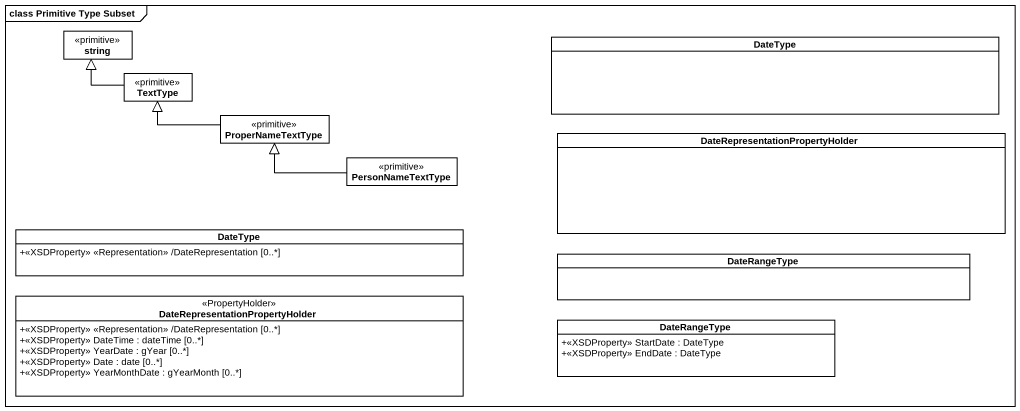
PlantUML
@startuml
mainframe class Primitive Type Subset
hide circle
hide empty members
skinparam classAttributeIconSize 0
class string <<primitive>>
class DateType
class TextType <<primitive>>
class ProperNameTextType <<primitive>>
class PersonNameTextType <<primitive>>
class "DateRepresentationPropertyHolder" as DateRepresentationPropertyHo
class "DateType" as DateType_2 {
  +<<XSDProperty>> <<Representation>> /DateRepresentation [0..*]
}
class DateRangeType
class "DateRepresentationPropertyHolder" as DateRepresentationPropertyHo_2 <<PropertyHolder>> {
  +<<XSDProperty>> <<Representation>> /DateRepresentation [0..*]
  +<<XSDProperty>> DateTime : dateTime [0..*]
  +<<XSDProperty>> YearDate : gYear [0..*]
  +<<XSDProperty>> Date : date [0..*]
  +<<XSDProperty>> YearMonthDate : gYearMonth [0..*]
}
class "DateRangeType" as DateRangeType_2 {
  +<<XSDProperty>> StartDate : DateType
  +<<XSDProperty>> EndDate : DateType
}
TextType -up-|> string
ProperNameTextType -left-|> TextType
PersonNameTextType -left-|> ProperNameTextType
@enduml
